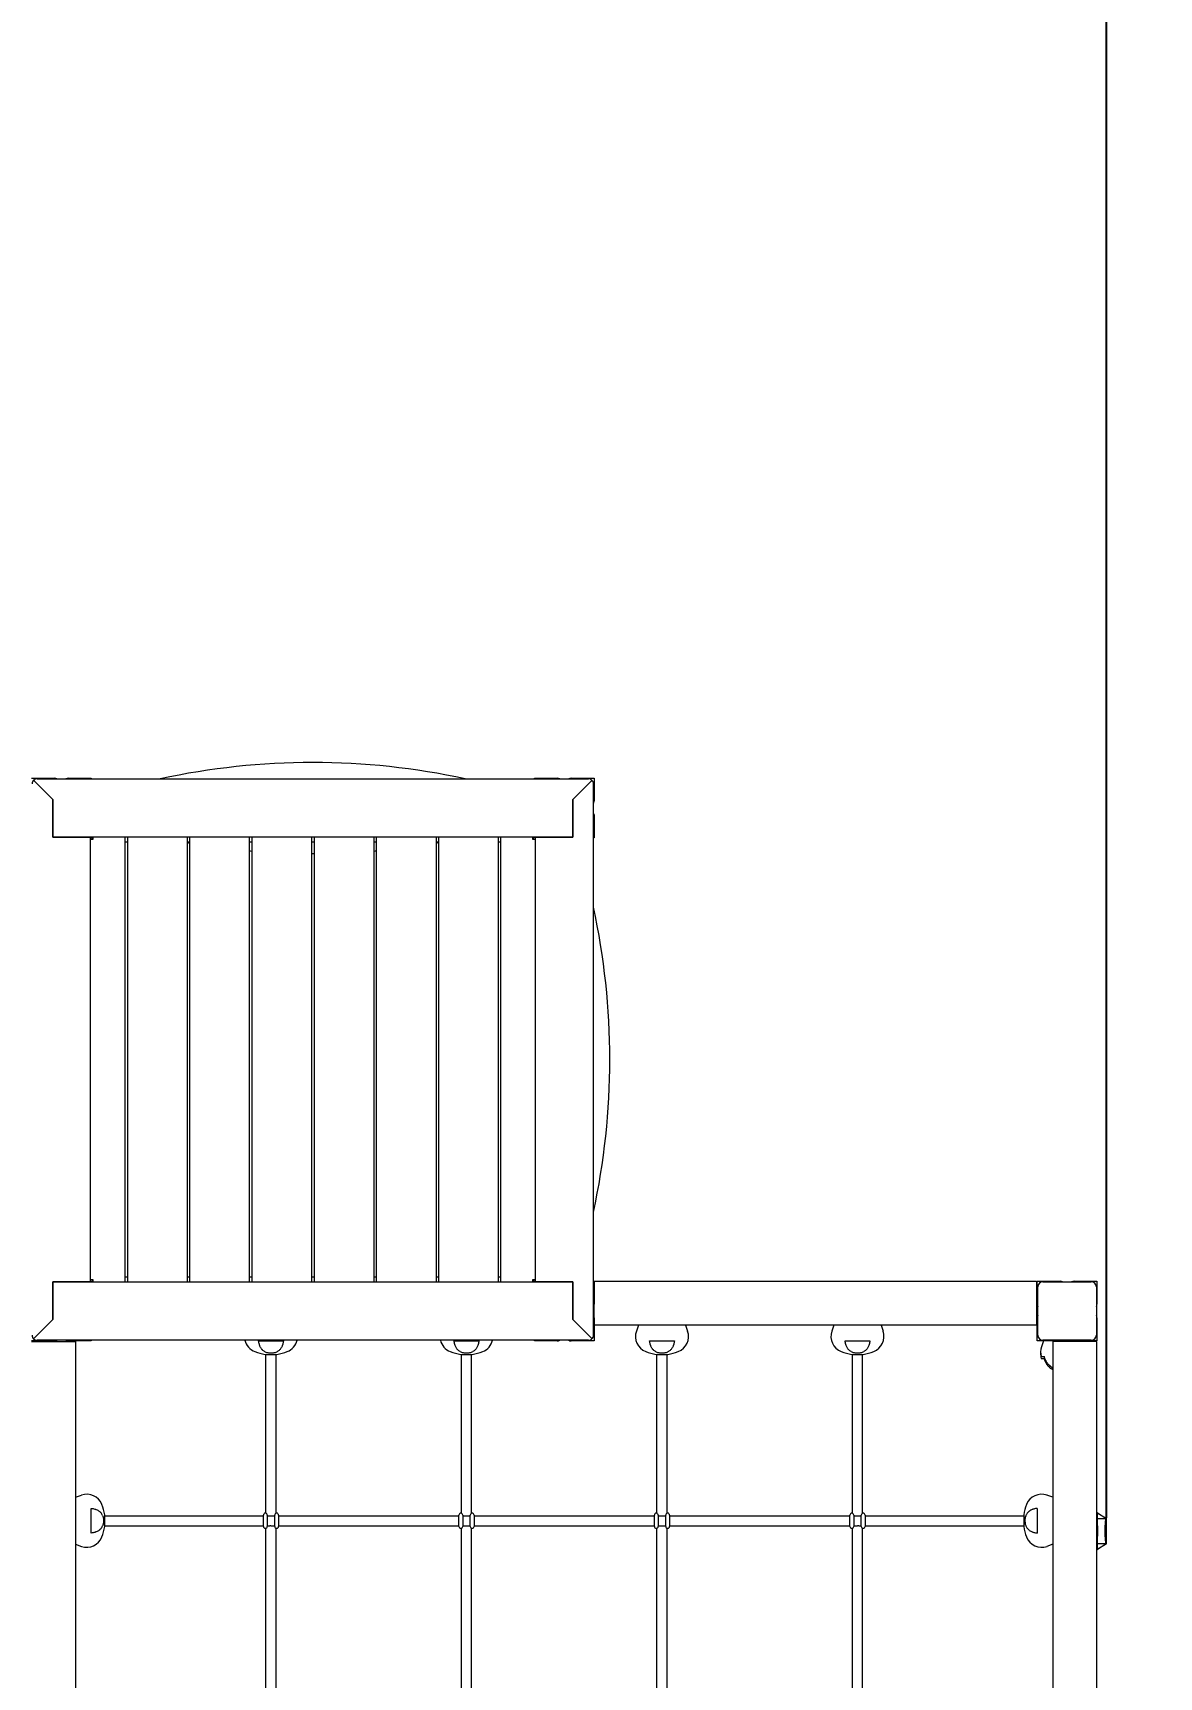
# Model space of a CAD drawing. Extents: x -5207 to 7460, y -6482 to 6318.
# Drawn here: x 1555 to 3346, y -582 to 2033 of the extents above; entities that cross this region are included whole.
import ezdxf

# ---------------------------------------------------------------- set-up
doc = ezdxf.new("R2010")
doc.units = 0
doc.header["$LTSCALE"] = 5
doc.header["$PDMODE"] = 33
doc.header["$PDSIZE"] = 20
doc.layers.get('Defpoints').update_dxf_attribs({"linetype": 'CONTINUOUS'})
for name, color, linetype in [('Lg_area', 4, 'CONTINUOUS'), ('Lg_dim', 7, 'CONTINUOUS'), ('Lg_prod', 40, 'CONTINUOUS')]:
    doc.layers.add(name, color=color, linetype=linetype)
doc.styles.add('LG1', font='arial.ttf', dxfattribs={"height": 185})
doc.dimstyles.new('LG_DIM', dxfattribs={"dimtxt": 185, "dimasz": 120, "dimexe": 50, "dimexo": 1, "dimgap": 50, "dimtad": 0, "dimtih": 1, "dimtoh": 1, "dimdec": 0, "dimrnd": 10, "dimdsep": 46, "dimtxsty": 'LG1', "dimcen": 2.5, "dimclrt": 4, "dimadec": 4, "dimazin": 0, "dimtfac": 1, "dimtdec": 0, "dimtmove": 0, "dimatfit": 3, "dimfxl": 1, "dimtolj": 1, "dimtzin": 0, "dimarcsym": 0})

# ---------------------------------------------------------------- blocks, each defined once
blk = doc.blocks.new('*D4')
at = {"layer": 'Defpoints', "color": 0, "transparency": 16777216}
for p in [(-2635.8, 778.5, 0.2), (5060.8, -1646.5), (5060.8, -6051.4)]:
    blk.add_point(p, dxfattribs=at)
at = {"layer": 'Lg_dim', "color": 0, "lineweight": -2, "transparency": 16777216}
for p, q in [((-2635.8, 777.5), (-2635.8, -6101.4)), ((5060.8, -1647.5), (5060.8, -6101.4)), ((-2515.8, -6051.4), (539, -6051.4)), ((4940.8, -6051.4), (1808.5, -6051.4))]:
    blk.add_line(p, q, dxfattribs=at)
at = {"layer": 'Lg_dim', "color": 0, "transparency": 16777216}
for points in [[(-2515.8, -6031.4), (-2515.8, -6071.4), (-2635.8, -6051.4)], [(4940.8, -6031.4), (4940.8, -6071.4), (5060.8, -6051.4)]]:
    blk.add_solid(points, dxfattribs=at)
at = {"layer": 'Lg_dim', "color": 4, "transparency": 16777216, "insert": (1173.7, -6051.4), "char_height": 185, "attachment_point": 5, "style": 'LG1'}
blk.add_mtext('\\A1;7700 mm\\P [(25\'-3{\\H1.000000x;\\S1/4;}")]', dxfattribs=at)
blk = doc.blocks.new('*D5')
at = {"layer": 'Defpoints', "color": 0, "transparency": 16777216}
for p in [(-283.4, 3694.5, 0.2), (-100, -4659.7), (6750.7, -4659.7)]:
    blk.add_point(p, dxfattribs=at)
at = {"layer": 'Lg_dim', "color": 0, "lineweight": -2, "transparency": 16777216}
for p, q in [((-282.4, 3694.5), (6800.7, 3694.5)), ((6750.7, 3574.5), (6750.7, -297.9)), ((6750.7, -4539.7), (6750.7, -1197.7)), ((-99, -4659.7), (6800.7, -4659.7))]:
    blk.add_line(p, q, dxfattribs=at)
at = {"layer": 'Lg_dim', "color": 0, "transparency": 16777216}
for points in [[(6730.7, 3574.5), (6770.7, 3574.5), (6750.7, 3694.5)], [(6730.7, -4539.7), (6770.7, -4539.7), (6750.7, -4659.7)]]:
    blk.add_solid(points, dxfattribs=at)
at = {"layer": 'Lg_dim', "color": 4, "transparency": 16777216, "insert": (6750.7, -747.8), "char_height": 185, "attachment_point": 5, "style": 'LG1'}
blk.add_mtext('\\A1;8350 mm\\P [(27\'-5{\\H1.000000x;\\S1/8;}")]', dxfattribs=at)
blk = doc.blocks.new('*D7')
at = {"layer": 'Defpoints', "color": 0, "transparency": 16777216}
for p in [(3262.5, 4611), (-872.5, 400), (3262.5, -330)]:
    blk.add_point(p, dxfattribs=at)
at = {"layer": 'Lg_dim', "color": 0, "lineweight": -2, "transparency": 16777216}
for p, q in [((-872.5, 401), (-872.5, 4661)), ((3262.5, -329), (3262.5, 4661)), ((-752.5, 4611), (636.7, 4611)), ((3142.5, 4611), (2027.2, 4611))]:
    blk.add_line(p, q, dxfattribs=at)
at = {"layer": 'Lg_dim', "color": 0, "transparency": 16777216}
for points in [[(-752.5, 4631), (-752.5, 4591), (-872.5, 4611)], [(3142.5, 4631), (3142.5, 4591), (3262.5, 4611)]]:
    blk.add_solid(points, dxfattribs=at)
at = {"layer": 'Lg_dim', "color": 4, "transparency": 16777216, "insert": (1332, 4611), "char_height": 185, "attachment_point": 5, "style": 'LG1'}
blk.add_mtext('\\A1;4140 mm\\P [(13\'-6{\\H1.000000x;\\S15/16;}")]', dxfattribs=at)

msp = doc.modelspace()

# ---------------------------------------------------------------- linework, layer by layer
at = {"layer": 'Lg_area', "linetype": 'Continuous', "lineweight": 0}
for radius, start in [(1814.3, 28.6138), (1814, 28.6103)]:
    msp.add_arc((2421.5, 821.5), radius, start, 90, dxfattribs=at)
at = {"layer": 'Lg_prod', "linetype": 'Continuous', "lineweight": 0}
for p, q in [((1552.5, 847.5), (1589, 847.5)), ((1586.5, 813.5), (1555.8, 844.2)), ((1586.5, 813.5), (1555.8, 844.2)), ((1561.5, 846.5), (2438.5, 846.5)), ((1611, 847.5), (1647.5, 847.5)), ((1647.5, 847.5), (1647.5, 846.5)), ((2352.5, 846.5), (2352.5, 847.5)), ((2352.5, 847.5), (2389, 847.5)), ((2411, 847.5), (2447.5, 847.5)), ((2444.2, 844.2), (2413.5, 813.5)), ((2444.2, 844.2), (2413.5, 813.5)), ((2446.5, -38.5), (2446.5, 838.5)), ((2447.5, 847.5), (2447.5, 811)), ((1586.5, 813.5), (1586.5, 753.5)), ((1586.5, 753.5), (1586.5, 813.5)), ((2413.5, 753.5), (2413.5, 813.5)), ((2413.5, 813.5), (2413.5, 753.5)), ((2447.5, 789), (2447.5, 752.5)), ((1586.5, 753.5), (1646.5, 753.5)), ((2413.5, 753.5), (1586.5, 753.5)), ((1646.5, 46.5), (1646.5, 753.5)), ((1647.5, 752.5), (1646.5, 752.5)), ((1650, 750), (1646.5, 750)), ((1647.5, 753.5), (1647.5, 752.5)), ((1649, 750), (1649, 753.5)), ((1650, 753.5), (1650, 750)), ((1701, 753.5), (1701, 46.5)), ((1705, 745.6), (1701, 745.6)), ((1705, 753.5), (1705, 46.5)), ((1800, 753.5), (1800, 46.5)), ((1804, 745.6), (1800, 745.6)), ((1804, 753.5), (1804, 46.5)), ((1899, 753.5), (1899, 46.5)), ((1903, 745.6), (1899, 745.6)), ((1903, 753.5), (1903, 46.5)), ((1998, 753.5), (1998, 46.5)), ((2002, 745.6), (1998, 745.6)), ((2002, 753.5), (2002, 46.5)), ((2097, 753.5), (2097, 46.5)), ((2101, 745.6), (2097, 745.6)), ((2101, 753.5), (2101, 46.5)), ((2196, 753.5), (2196, 46.5)), ((2200, 745.6), (2196, 745.6)), ((2200, 753.5), (2200, 46.5)), ((2295, 753.5), (2295, 46.5)), ((2299, 745.6), (2295, 745.6)), ((2299, 46.5), (2299, 753.5)), ((2350, 750), (2350, 753.5)), ((2353.5, 750), (2350, 750)), ((2351, 750), (2351, 753.5)), ((2352.5, 752.5), (2352.5, 753.5)), ((2353.5, 752.5), (2352.5, 752.5)), ((2353.5, 753.5), (2413.5, 753.5)), ((2353.5, 753.5), (2353.5, 46.5)), ((2447.5, 752.5), (2446.5, 752.5)), ((1701, 54.4), (1705, 54.4)), ((1800, 54.4), (1804, 54.4)), ((1899, 54.4), (1903, 54.4)), ((1998, 54.4), (2002, 54.4)), ((2097, 54.4), (2101, 54.4)), ((2196, 54.4), (2200, 54.4)), ((2295, 54.4), (2299, 54.4)), ((1586.5, -13.5), (1586.5, 46.5)), ((1586.5, 46.5), (2413.5, 46.5)), ((1646.5, 46.5), (1586.5, 46.5)), ((1586.5, 46.5), (1586.5, -13.5)), ((1646.5, 50), (1650, 50)), ((1646.5, 47.5), (1647.5, 47.5)), ((1647.5, 47.5), (1647.5, 46.5)), ((1649, 50), (1649, 46.5)), ((1650, 50), (1650, 46.5)), ((2350, 50), (2353.5, 50)), ((2350, 46.5), (2350, 50)), ((2351, 50), (2351, 46.5)), ((2352.5, 46.5), (2352.5, 47.5)), ((2352.5, 47.5), (2353.5, 47.5)), ((2413.5, 46.5), (2353.5, 46.5)), ((2413.5, 46.5), (2413.5, -13.5)), ((2413.5, -13.5), (2413.5, 46.5)), ((2446.5, 47.5), (2447.5, 47.5)), ((2447.5, 47.5), (2447.5, 11)), ((2447.5, 47.5), (3151.5, 47.5)), ((3151.5, 47.5), (3151.5, -22.5)), ((3152.5, 11), (3152.5, 47.5)), ((3152.5, 47.5), (3189, 47.5)), ((3153.5, -38.5), (3153.5, 38.5)), ((3161.5, 46.5), (3238.5, 46.5)), ((3211, 47.5), (3247.5, 47.5)), ((3246.5, 38.5), (3246.5, -38.5)), ((3247.5, 47.5), (3247.5, 11)), ((2447.5, -11), (2447.5, 11)), ((1555.8, -44.2), (1586.5, -13.5)), ((1555.8, -44.2), (1586.5, -13.5)), ((2413.5, -13.5), (2444.2, -44.2)), ((2413.5, -13.5), (2444.2, -44.2)), ((2447.5, -11), (2447.5, -47.5)), ((3151.5, -22.5), (2447.5, -22.5)), ((2518, -22.5), (2514.7, -32)), ((2593, -22.5), (2596.3, -32)), ((2829, -22.5), (2825.7, -32)), ((2904, -22.5), (2907.3, -32)), ((3152.5, -47.5), (3152.5, -11)), ((3247.5, -11), (3247.5, -47.5)), ((1589, -47.5), (1552.5, -47.5)), ((1552.5, -48.5), (1622.5, -48.5)), ((2438.5, -46.5), (1561.5, -46.5)), ((1647.5, -47.5), (1611, -47.5)), ((1622.5, -48.5), (1622.5, -1552.5)), ((1647.5, -46.5), (1647.5, -47.5)), ((1913.8, -47.5), (1933.5, -47.5)), ((1933.5, -47.5), (1953.2, -47.5)), ((2224.8, -47.5), (2244.5, -47.5)), ((2244.5, -47.5), (2264.2, -47.5)), ((2352.5, -47.5), (2352.5, -46.5)), ((2389, -47.5), (2352.5, -47.5)), ((2447.5, -47.5), (2411, -47.5)), ((2535.8, -47.5), (2555.5, -47.5)), ((2555.5, -47.5), (2575.2, -47.5)), ((2846.8, -47.5), (2866.5, -47.5)), ((2866.5, -47.5), (2886.2, -47.5)), ((3189, -47.5), (3152.5, -47.5)), ((3162.5, -47.5), (3159.2, -57)), ((3238.5, -46.5), (3161.5, -46.5)), ((3247.5, -48.5), (3177.5, -48.5)), ((3177.5, -48.5), (3177.5, -1552.5)), ((3189, -47.5), (3211, -47.5)), ((3247.5, -47.5), (3211, -47.5)), ((3237.5, -47.5), (3237.8, -48.5)), ((3247.5, -1552.5), (3247.5, -48.5)), ((1924.3, -68.9), (1933.5, -68.9)), ((1925.5, -321.7), (1925.5, -68.9)), ((1933.5, -68.9), (1942.7, -68.9)), ((1941.5, -65.7), (1941.5, -65.7)), ((1941.5, -321.7), (1941.5, -68.9)), ((2235.3, -68.9), (2244.5, -68.9)), ((2236.5, -321.7), (2236.5, -68.9)), ((2244.5, -68.9), (2253.7, -68.9)), ((2252.5, -65.7), (2252.5, -65.7)), ((2252.5, -321.7), (2252.5, -68.9)), ((2546.3, -68.9), (2555.5, -68.9)), ((2547.5, -321.7), (2547.5, -68.9)), ((2555.5, -68.9), (2564.7, -68.9)), ((2563.5, -65.7), (2563.5, -65.7)), ((2563.5, -321.7), (2563.5, -68.9)), ((2857.3, -68.9), (2866.5, -68.9)), ((2858.5, -321.7), (2858.5, -68.9)), ((2866.5, -68.9), (2875.7, -68.9)), ((2874.5, -65.7), (2874.5, -65.7)), ((2874.5, -321.7), (2874.5, -68.9)), ((3158.8, -72.5), (3163.8, -72.5)), ((3158.8, -75.5), (3163.8, -75.5)), ((1622.5, -296), (1632, -292.7)), ((3177.5, -296), (3168, -292.7)), ((1647.5, -333.5), (1647.5, -313.8)), ((1647.5, -353.2), (1647.5, -333.5)), ((1665.7, -325.5), (1665.7, -325.5)), ((1668.9, -333.5), (1668.9, -324.3)), ((1668.9, -325.5), (1921.5, -325.5)), ((1668.9, -342.7), (1668.9, -333.5)), ((1921.5, -342.5), (1921.5, -324.5)), ((1925.5, -321.5), (1924.5, -321.5)), ((1927.5, -324.5), (1927.5, -342.5)), ((1927.5, -325.5), (1931.6, -325.5)), ((1931.6, -325.5), (1933.4, -325.5)), ((1933.4, -325.5), (1939.5, -325.5)), ((1939.5, -342.5), (1939.5, -324.5)), ((1942.5, -321.5), (1941.5, -321.5)), ((1945.5, -324.5), (1945.5, -342.5)), ((1945.5, -325.5), (2232.5, -325.5)), ((2232.5, -342.5), (2232.5, -324.5)), ((2236.5, -321.5), (2235.5, -321.5)), ((2238.5, -324.5), (2238.5, -342.5)), ((2238.5, -325.5), (2250.5, -325.5)), ((2250.5, -342.5), (2250.5, -324.5)), ((2253.5, -321.5), (2252.5, -321.5)), ((2256.5, -324.5), (2256.5, -342.5)), ((2256.5, -325.5), (2543.5, -325.5)), ((2543.5, -342.5), (2543.5, -324.5)), ((2547.5, -321.5), (2546.5, -321.5)), ((2549.5, -324.5), (2549.5, -342.5)), ((2549.5, -325.5), (2561.5, -325.5)), ((2561.5, -342.5), (2561.5, -324.5)), ((2564.5, -321.5), (2563.5, -321.5)), ((2567.5, -324.5), (2567.5, -342.5)), ((2567.5, -325.5), (2854.5, -325.5)), ((2854.5, -342.5), (2854.5, -324.5)), ((2858.5, -321.5), (2857.5, -321.5)), ((2860.5, -324.5), (2860.5, -342.5)), ((2860.5, -325.5), (2866.6, -325.5)), ((2866.6, -325.5), (2868.4, -325.5)), ((2868.4, -325.5), (2872.5, -325.5)), ((2872.5, -342.5), (2872.5, -324.5)), ((2875.5, -321.5), (2874.5, -321.5)), ((2878.5, -324.5), (2878.5, -342.5)), ((2878.5, -325.5), (3131.1, -325.5)), ((3131.1, -324.3), (3131.1, -333.5)), ((3131.1, -333.5), (3131.1, -342.7)), ((3134.3, -325.5), (3134.3, -325.5)), ((3152.5, -313.8), (3152.5, -333.5)), ((3152.5, -333.5), (3152.5, -353.2)), ((3247.5, -320.2), (3262.5, -330)), ((3247.5, -320.2), (3247.6, -320.3)), ((3247.6, -320.3), (3262, -330)), ((3247.6, -320.3), (3247.8, -330)), ((3247.8, -330), (3262, -330)), ((3247.8, -330), (3247.9, -330.4)), ((3261.6, -330.4), (3262, -330)), ((3262, -330), (3262, -330)), ((3262, -330), (3262.5, -330)), ((3262.5, -370), (3262.5, -330)), ((1668.9, -341.5), (1921.5, -341.5)), ((1924.5, -345.5), (1925.5, -345.5)), ((1925.5, -632.7), (1925.5, -345.3)), ((1927.5, -341.5), (1931.6, -341.5)), ((1933.4, -341.5), (1931.6, -341.5)), ((1933.4, -341.5), (1939.5, -341.5)), ((1941.5, -632.7), (1941.5, -345.3)), ((1941.5, -345.5), (1942.5, -345.5)), ((1945.5, -341.5), (2232.5, -341.5)), ((2235.5, -345.5), (2236.5, -345.5)), ((2236.5, -632.7), (2236.5, -345.3)), ((2238.5, -341.5), (2250.5, -341.5)), ((2252.5, -632.7), (2252.5, -345.3)), ((2252.5, -345.5), (2253.5, -345.5)), ((2256.5, -341.5), (2543.5, -341.5)), ((2546.5, -345.5), (2547.5, -345.5)), ((2547.5, -632.7), (2547.5, -345.3)), ((2549.5, -341.5), (2561.5, -341.5)), ((2563.5, -632.7), (2563.5, -345.3)), ((2563.5, -345.5), (2564.5, -345.5)), ((2567.5, -341.5), (2854.5, -341.5)), ((2857.5, -345.5), (2858.5, -345.5)), ((2858.5, -632.7), (2858.5, -345.3)), ((2860.5, -341.5), (2866.6, -341.5)), ((2868.4, -341.5), (2866.6, -341.5)), ((2868.4, -341.5), (2872.5, -341.5)), ((2874.5, -632.7), (2874.5, -345.3)), ((2874.5, -345.5), (2875.5, -345.5)), ((2878.5, -341.5), (3131.1, -341.5)), ((1622.5, -371), (1632, -374.3)), ((3177.5, -371), (3168, -374.3)), ((3262.5, -370), (3247.5, -379.8)), ((3247.6, -379.7), (3247.5, -379.8)), ((3262, -370), (3247.6, -379.7)), ((3247.8, -370), (3247.6, -379.7)), ((3247.9, -369.6), (3247.8, -370)), ((3262, -370), (3247.8, -370)), ((3261.6, -369.6), (3262, -370)), ((3262.5, -370), (3262, -370)), ((3262, -370), (3262, -370))]:
    msp.add_line(p, q, dxfattribs=at)
for centre, radius, start, end in [((2000, -272.5), 1145, 77.7666, 102.2334), ((1561.5, 838.5), 8, 135, 180), ((1561.5, 838.5), 8, 90, 135), ((1589, 839.5), 8, 61.045, 90), ((1611, 839.5), 8, 90, 118.955), ((2389, 839.5), 8, 61.045, 90), ((2411, 839.5), 8, 90, 118.955), ((2438.5, 838.5), 8, 45, 90), ((2438.5, 838.5), 8, 0, 45), ((2439.5, 811), 8, 331.045, 0), ((2439.5, 789), 8, 0, 28.955), ((2000, 1872.5), 1145, 259.9404, 260.1436), ((2000, 1872.5), 1145, 279.8564, 280.0596), ((2000, 1872.5), 1145, 264.9394, 265.1403), ((2000, 1872.5), 1145, 269.8999, 270.1001), ((2000, 1872.5), 1145, 274.8597, 275.0606), ((1327.5, 400), 1145, 347.7666, 12.2334), ((3161.5, 38.5), 8, 90, 180), ((3189, 39.5), 8, 61.045, 90), ((3211, 39.5), 8, 90, 118.955), ((3238.5, 38.5), 8, 360, 90), ((2439.5, 11), 8, 331.045, 0), ((3160.5, 11), 8, 180, 208.955), ((3239.5, 11), 8, 331.045, 0), ((2439.5, -11), 8, 0, 28.955), ((3160.5, -11), 8, 151.045, 180), ((3239.5, -11), 8, 0, 28.955), ((1561.5, -38.5), 8, 180, 225), ((1561.5, -38.5), 8, 225, 270), ((1589, -39.5), 8, 270, 298.955), ((1611, -39.5), 8, 241.045, 270), ((1917.3, -40.4), 26, 193.4943, 248.3892), ((1949.7, -40.4), 26, 291.6108, 346.5057), ((2228.3, -40.4), 26, 193.4943, 248.3892), ((2260.7, -40.4), 26, 291.6108, 346.5057), ((2389, -39.5), 8, 270, 298.955), ((2411, -39.5), 8, 241.045, 270), ((2438.5, -38.5), 8, 270, 315), ((2438.5, -38.5), 8, 315, 0), ((2539.3, -40.4), 26, 161, 248.3892), ((2571.7, -40.4), 26, 291.6108, 19), ((2850.3, -40.4), 26, 161, 248.3892), ((2882.7, -40.4), 26, 291.6108, 19), ((3161.5, -38.5), 8, 180, 270), ((3189, -39.5), 8, 270, 298.955), ((3211, -39.5), 8, 241.045, 270), ((3238.5, -38.5), 8, 270, 0), ((1933.5, 0.5), 70, 248.3892, 262.425), ((1933.5, 0.5), 70, 277.575, 291.6108), ((2244.5, 0.5), 70, 248.3892, 262.425), ((2244.5, 0.5), 70, 277.575, 291.6108), ((2555.5, 0.5), 70, 248.3892, 262.425), ((2555.5, 0.5), 70, 277.575, 291.6108), ((2866.5, 0.5), 70, 248.3892, 262.425), ((2866.5, 0.5), 70, 277.575, 291.6108), ((3183.8, -65.4), 26, 161, 195.7753), ((3183.8, -68.4), 26, 176.6879, 195.7753), ((1640.4, -317.3), 26, 21.6108, 109), ((1599.5, -333.5), 70, 7.575, 21.6108), ((3200.5, -333.5), 70, 158.3892, 172.425), ((3159.6, -317.3), 26, 71, 158.3892), ((1924.5, -324.5), 3, 90, 180), ((1924.5, -324.5), 3, 0, 90), ((1942.5, -324.5), 3, 90, 180), ((1942.5, -324.5), 3, 0, 90), ((2235.5, -324.5), 3, 90, 180), ((2235.5, -324.5), 3, 0, 90), ((2253.5, -324.5), 3, 90, 180), ((2253.5, -324.5), 3, 0, 90), ((2546.5, -324.5), 3, 90, 180), ((2546.5, -324.5), 3, 0, 90), ((2564.5, -324.5), 3, 90, 180), ((2564.5, -324.5), 3, 0, 90), ((2857.5, -324.5), 3, 90, 180), ((2857.5, -324.5), 3, 0, 90), ((2875.5, -324.5), 3, 90, 180), ((2875.5, -324.5), 3, 0, 90), ((1640.4, -349.7), 26, 251, 338.3892), ((1599.5, -333.5), 70, 338.3892, 352.425), ((1924.5, -342.5), 3, 180, 270), ((1924.5, -342.5), 3, 270, 0), ((1942.5, -342.5), 3, 180, 270), ((1942.5, -342.5), 3, 270, 0), ((2235.5, -342.5), 3, 180, 270), ((2235.5, -342.5), 3, 270, 0), ((2253.5, -342.5), 3, 180, 270), ((2253.5, -342.5), 3, 270, 0), ((2546.5, -342.5), 3, 180, 270), ((2546.5, -342.5), 3, 270, 0), ((2564.5, -342.5), 3, 180, 270), ((2564.5, -342.5), 3, 270, 0), ((2857.5, -342.5), 3, 180, 270), ((2857.5, -342.5), 3, 270, 0), ((2875.5, -342.5), 3, 180, 270), ((2875.5, -342.5), 3, 270, 0), ((3200.5, -333.5), 70, 187.575, 201.6108), ((3159.6, -349.7), 26, 201.6108, 289)]:
    msp.add_arc(centre, radius, start, end, dxfattribs=at)
for centre, major_axis, start_param, end_param in [((1945.8, -1.6), (-11.6, -66.8), 6.043792, 6.086154), ((1921.2, -1.6), (11.6, -66.8), 0.197032, 0.239393), ((2256.8, -1.6), (-11.6, -66.8), 6.043792, 6.086154), ((2232.2, -1.6), (11.6, -66.8), 0.197032, 0.239393), ((2567.8, -1.6), (-11.6, -66.8), 6.043792, 6.086154), ((2543.2, -1.6), (11.6, -66.8), 0.197032, 0.239393), ((2878.8, -1.6), (-11.6, -66.8), 6.043792, 6.086154), ((2854.2, -1.6), (11.6, -66.8), 0.197032, 0.239393), ((3187.7, -26.6), (-11.6, 66.8), 2.659657, 2.685459), ((3187.7, -29.6), (11.6, -66.8), 5.80125, 5.827051), ((1601.6, -345.8), (66.8, 11.6), 0.197032, 0.239393), ((3198.4, -345.8), (66.8, -11.6), 2.9022, 2.944561), ((1601.6, -321.2), (66.8, -11.6), 6.043792, 6.086154), ((3198.4, -321.2), (66.8, 11.6), 3.338624, 3.380986)]:
    msp.add_ellipse(centre, major_axis=major_axis, ratio=0.701836, start_param=start_param, end_param=end_param, dxfattribs=at)
for points, knots in [([(1923.4, -64.6), (1922.1, -63.9), (1920.9, -63), (1919.6, -61.6), (1919.3, -61.3), (1918.8, -60.7), (1918.5, -60.4), (1917.8, -59.4), (1917.4, -58.7), (1916.5, -57.2), (1916.2, -56.4), (1915.7, -55.2), (1915.5, -54.8), (1915.2, -54), (1915.1, -53.5), (1914.4, -51.3), (1914, -49.5), (1913.8, -47.5)], [0.00000056, 0.00000056, 0.00000056, 0.00000056, 0.00599976, 0.00599976, 0.00749957, 0.00749957, 0.00899937, 0.00899937, 0.01199897, 0.01199897, 0.01499857, 0.01499857, 0.01649837, 0.01649837, 0.01799817, 0.01799817, 0.02399737, 0.02399737, 0.02399737, 0.02399737]), ([(1953.2, -47.5), (1953, -49.5), (1952.6, -51.3), (1952, -53.5), (1951.8, -53.9), (1951.5, -54.8), (1951.4, -55.2), (1950.8, -56.4), (1950.5, -57.2), (1949.6, -58.7), (1949.2, -59.4), (1948.2, -60.7), (1947.7, -61.3), (1946.1, -63), (1944.9, -63.9), (1943.6, -64.6)], [0.00000021, 0.00000021, 0.00000021, 0.00000021, 0.00600133, 0.00600133, 0.00750161, 0.00750161, 0.00900189, 0.00900189, 0.01200245, 0.01200245, 0.01500301, 0.01500301, 0.01800357, 0.01800357, 0.0240047, 0.0240047, 0.0240047, 0.0240047]), ([(2234.4, -64.6), (2233.1, -63.9), (2231.9, -63), (2230.6, -61.6), (2230.3, -61.3), (2229.8, -60.7), (2229.5, -60.4), (2228.8, -59.4), (2228.4, -58.7), (2227.5, -57.2), (2227.2, -56.4), (2226.7, -55.2), (2226.5, -54.8), (2226.2, -54), (2226.1, -53.5), (2225.4, -51.3), (2225, -49.5), (2224.8, -47.5)], [0.00000056, 0.00000056, 0.00000056, 0.00000056, 0.00599976, 0.00599976, 0.00749957, 0.00749957, 0.00899937, 0.00899937, 0.01199897, 0.01199897, 0.01499857, 0.01499857, 0.01649837, 0.01649837, 0.01799817, 0.01799817, 0.02399737, 0.02399737, 0.02399737, 0.02399737]), ([(2264.2, -47.5), (2264, -49.5), (2263.6, -51.3), (2263, -53.5), (2262.8, -53.9), (2262.5, -54.8), (2262.4, -55.2), (2261.8, -56.4), (2261.5, -57.2), (2260.6, -58.7), (2260.2, -59.4), (2259.2, -60.7), (2258.7, -61.3), (2257.1, -63), (2255.9, -63.9), (2254.6, -64.6)], [0.00000021, 0.00000021, 0.00000021, 0.00000021, 0.00600133, 0.00600133, 0.00750161, 0.00750161, 0.00900189, 0.00900189, 0.01200245, 0.01200245, 0.01500301, 0.01500301, 0.01800357, 0.01800357, 0.0240047, 0.0240047, 0.0240047, 0.0240047]), ([(2545.4, -64.6), (2544.1, -63.9), (2542.9, -63), (2541.6, -61.6), (2541.3, -61.3), (2540.8, -60.7), (2540.5, -60.4), (2539.8, -59.4), (2539.4, -58.7), (2538.5, -57.2), (2538.2, -56.4), (2537.7, -55.2), (2537.5, -54.8), (2537.2, -54), (2537.1, -53.5), (2536.4, -51.3), (2536, -49.5), (2535.8, -47.5)], [0.00000056, 0.00000056, 0.00000056, 0.00000056, 0.00599976, 0.00599976, 0.00749957, 0.00749957, 0.00899937, 0.00899937, 0.01199897, 0.01199897, 0.01499857, 0.01499857, 0.01649837, 0.01649837, 0.01799817, 0.01799817, 0.02399737, 0.02399737, 0.02399737, 0.02399737]), ([(2575.2, -47.5), (2575, -49.5), (2574.6, -51.3), (2574, -53.5), (2573.8, -53.9), (2573.5, -54.8), (2573.4, -55.2), (2572.8, -56.4), (2572.5, -57.2), (2571.6, -58.7), (2571.2, -59.4), (2570.2, -60.7), (2569.7, -61.3), (2568.1, -63), (2566.9, -63.9), (2565.6, -64.6)], [0.00000021, 0.00000021, 0.00000021, 0.00000021, 0.00600133, 0.00600133, 0.00750161, 0.00750161, 0.00900189, 0.00900189, 0.01200245, 0.01200245, 0.01500301, 0.01500301, 0.01800357, 0.01800357, 0.0240047, 0.0240047, 0.0240047, 0.0240047]), ([(2856.4, -64.6), (2855.1, -63.9), (2853.9, -63), (2852.6, -61.6), (2852.3, -61.3), (2851.8, -60.7), (2851.5, -60.4), (2850.8, -59.4), (2850.4, -58.7), (2849.5, -57.2), (2849.2, -56.4), (2848.7, -55.2), (2848.5, -54.8), (2848.2, -54), (2848.1, -53.5), (2847.4, -51.3), (2847, -49.5), (2846.8, -47.5)], [0.00000056, 0.00000056, 0.00000056, 0.00000056, 0.00599976, 0.00599976, 0.00749957, 0.00749957, 0.00899937, 0.00899937, 0.01199897, 0.01199897, 0.01499857, 0.01499857, 0.01649837, 0.01649837, 0.01799817, 0.01799817, 0.02399737, 0.02399737, 0.02399737, 0.02399737]), ([(2886.2, -47.5), (2886, -49.5), (2885.6, -51.3), (2885, -53.5), (2884.8, -53.9), (2884.5, -54.8), (2884.4, -55.2), (2883.8, -56.4), (2883.5, -57.2), (2882.6, -58.7), (2882.2, -59.4), (2881.2, -60.7), (2880.7, -61.3), (2879.1, -63), (2877.9, -63.9), (2876.6, -64.6)], [0.00000021, 0.00000021, 0.00000021, 0.00000021, 0.00600133, 0.00600133, 0.00750161, 0.00750161, 0.00900189, 0.00900189, 0.01200245, 0.01200245, 0.01500301, 0.01500301, 0.01800357, 0.01800357, 0.0240047, 0.0240047, 0.0240047, 0.0240047]), ([(1933.5, -67.1), (1933.1, -67.1), (1932.7, -67.1), (1931.9, -67.1), (1931.5, -67.1), (1930.4, -66.9), (1929.6, -66.8), (1928.6, -66.6), (1928.2, -66.6), (1927.6, -66.4), (1927.2, -66.3), (1926.3, -66), (1925.7, -65.8), (1925.2, -65.5)], [0.009903066, 0.009903066, 0.009903066, 0.009903066, 0.011080336, 0.011080336, 0.012257606, 0.012257606, 0.014612146, 0.014612146, 0.015789416, 0.015789416, 0.016966686, 0.016966686, 0.019321226, 0.019321226, 0.019321226, 0.019321226]), ([(1941.8, -65.5), (1941.3, -65.8), (1940.7, -66), (1939.8, -66.3), (1939.5, -66.4), (1938.8, -66.6), (1938.4, -66.6), (1937.4, -66.8), (1936.6, -66.9), (1935.5, -67.1), (1935.1, -67.1), (1934.3, -67.1), (1933.9, -67.1), (1933.5, -67.1)], [0.000458869, 0.000458869, 0.000458869, 0.000458869, 0.002819918, 0.002819918, 0.004000443, 0.004000443, 0.005180967, 0.005180967, 0.007542017, 0.007542017, 0.008722541, 0.008722541, 0.009903066, 0.009903066, 0.009903066, 0.009903066]), ([(2244.5, -67.1), (2244.1, -67.1), (2243.7, -67.1), (2242.9, -67.1), (2242.5, -67.1), (2241.4, -66.9), (2240.6, -66.8), (2239.6, -66.6), (2239.2, -66.6), (2238.6, -66.4), (2238.2, -66.3), (2237.3, -66), (2236.7, -65.8), (2236.2, -65.5)], [0.009903066, 0.009903066, 0.009903066, 0.009903066, 0.011080336, 0.011080336, 0.012257606, 0.012257606, 0.014612146, 0.014612146, 0.015789416, 0.015789416, 0.016966686, 0.016966686, 0.019321226, 0.019321226, 0.019321226, 0.019321226]), ([(2252.8, -65.5), (2252.3, -65.8), (2251.7, -66), (2250.8, -66.3), (2250.5, -66.4), (2249.8, -66.6), (2249.4, -66.6), (2248.4, -66.8), (2247.6, -66.9), (2246.5, -67.1), (2246.1, -67.1), (2245.3, -67.1), (2244.9, -67.1), (2244.5, -67.1)], [0.000458869, 0.000458869, 0.000458869, 0.000458869, 0.002819918, 0.002819918, 0.004000443, 0.004000443, 0.005180967, 0.005180967, 0.007542017, 0.007542017, 0.008722541, 0.008722541, 0.009903066, 0.009903066, 0.009903066, 0.009903066]), ([(2555.5, -67.1), (2555.1, -67.1), (2554.7, -67.1), (2553.9, -67.1), (2553.5, -67.1), (2552.4, -66.9), (2551.6, -66.8), (2550.6, -66.6), (2550.2, -66.6), (2549.6, -66.4), (2549.2, -66.3), (2548.3, -66), (2547.7, -65.8), (2547.2, -65.5)], [0.009903066, 0.009903066, 0.009903066, 0.009903066, 0.011080336, 0.011080336, 0.012257606, 0.012257606, 0.014612146, 0.014612146, 0.015789416, 0.015789416, 0.016966686, 0.016966686, 0.019321226, 0.019321226, 0.019321226, 0.019321226]), ([(2563.8, -65.5), (2563.3, -65.8), (2562.7, -66), (2561.8, -66.3), (2561.5, -66.4), (2560.8, -66.6), (2560.4, -66.6), (2559.4, -66.8), (2558.6, -66.9), (2557.5, -67.1), (2557.1, -67.1), (2556.3, -67.1), (2555.9, -67.1), (2555.5, -67.1)], [0.000458869, 0.000458869, 0.000458869, 0.000458869, 0.002819918, 0.002819918, 0.004000443, 0.004000443, 0.005180967, 0.005180967, 0.007542017, 0.007542017, 0.008722541, 0.008722541, 0.009903066, 0.009903066, 0.009903066, 0.009903066]), ([(2866.5, -67.1), (2866.1, -67.1), (2865.7, -67.1), (2864.9, -67.1), (2864.5, -67.1), (2863.4, -66.9), (2862.6, -66.8), (2861.6, -66.6), (2861.2, -66.6), (2860.6, -66.4), (2860.2, -66.3), (2859.3, -66), (2858.7, -65.8), (2858.2, -65.5)], [0.009903066, 0.009903066, 0.009903066, 0.009903066, 0.011080336, 0.011080336, 0.012257606, 0.012257606, 0.014612146, 0.014612146, 0.015789416, 0.015789416, 0.016966686, 0.016966686, 0.019321226, 0.019321226, 0.019321226, 0.019321226]), ([(2874.8, -65.5), (2874.3, -65.8), (2873.7, -66), (2872.8, -66.3), (2872.5, -66.4), (2871.8, -66.6), (2871.4, -66.6), (2870.4, -66.8), (2869.6, -66.9), (2868.5, -67.1), (2868.1, -67.1), (2867.3, -67.1), (2866.9, -67.1), (2866.5, -67.1)], [0.000458869, 0.000458869, 0.000458869, 0.000458869, 0.002819918, 0.002819918, 0.004000443, 0.004000443, 0.005180967, 0.005180967, 0.007542017, 0.007542017, 0.008722541, 0.008722541, 0.009903066, 0.009903066, 0.009903066, 0.009903066]), ([(3176.3, -89.6), (3174.9, -88.9), (3173.5, -88), (3172, -86.6), (3171.6, -86.3), (3171, -85.7), (3170.7, -85.4), (3169.8, -84.4), (3169.2, -83.7), (3168.2, -82.2), (3167.7, -81.4), (3166.9, -80.2), (3166.7, -79.8), (3166.3, -79), (3166, -78.5), (3165, -76.3), (3164.3, -74.5), (3163.8, -72.5)], [0.00000056, 0.00000056, 0.00000056, 0.00000056, 0.00599976, 0.00599976, 0.00749957, 0.00749957, 0.00899937, 0.00899937, 0.01199897, 0.01199897, 0.01499857, 0.01499857, 0.01649837, 0.01649837, 0.01799817, 0.01799817, 0.02399737, 0.02399737, 0.02399737, 0.02399737]), ([(3163.8, -75.5), (3164.3, -77.5), (3165, -79.3), (3166, -81.5), (3166.2, -81.9), (3166.7, -82.8), (3166.9, -83.2), (3167.6, -84.4), (3168.2, -85.2), (3169.2, -86.7), (3169.8, -87.4), (3171, -88.7), (3171.6, -89.3), (3173.5, -91), (3174.9, -91.9), (3176.3, -92.6)], [0.00000021, 0.00000021, 0.00000021, 0.00000021, 0.00600133, 0.00600133, 0.00750161, 0.00750161, 0.00900189, 0.00900189, 0.01200245, 0.01200245, 0.01500301, 0.01500301, 0.01800357, 0.01800357, 0.0240047, 0.0240047, 0.0240047, 0.0240047]), ([(3170.3, -88), (3169.8, -87.3), (3169.2, -86.6), (3168.2, -85.2), (3167.7, -84.5), (3167.3, -83.8)], [0.009119637, 0.009119637, 0.009119637, 0.009119637, 0.011998966, 0.011998966, 0.014842723, 0.014842723, 0.014842723, 0.014842723]), ([(3172.9, -87.4), (3172.7, -87.2), (3172.5, -87), (3172, -86.6), (3171.6, -86.3), (3171, -85.7), (3170.7, -85.4), (3170.3, -84.9), (3170.1, -84.7), (3170, -84.5)], [0.00495113, 0.00495113, 0.00495113, 0.00495113, 0.005999765, 0.005999765, 0.007499565, 0.007499565, 0.008999366, 0.008999366, 0.009725422, 0.009725422, 0.009725422, 0.009725422]), ([(3172.9, -87.4), (3172.7, -87.2), (3172.5, -87), (3172, -86.6), (3171.6, -86.3), (3171, -85.7), (3170.7, -85.4), (3170.3, -84.9), (3170.1, -84.7), (3170, -84.5)], [0.00495113, 0.00495113, 0.00495113, 0.00495113, 0.005999765, 0.005999765, 0.007499565, 0.007499565, 0.008999366, 0.008999366, 0.009725422, 0.009725422, 0.009725422, 0.009725422]), ([(3172.9, -87.4), (3172.7, -87.2), (3172.5, -87), (3172, -86.6), (3171.6, -86.3), (3171, -85.7), (3170.7, -85.4), (3170.3, -84.9), (3170.1, -84.7), (3170, -84.5)], [0.00495113, 0.00495113, 0.00495113, 0.00495113, 0.005999765, 0.005999765, 0.007499565, 0.007499565, 0.008999366, 0.008999366, 0.009725422, 0.009725422, 0.009725422, 0.009725422]), ([(3172.1, -86.7), (3172.1, -86.7), (3172.2, -86.8), (3173.5, -88), (3174.9, -88.9), (3176.3, -89.6)], [0.017683201, 0.017683201, 0.017683201, 0.017683201, 0.018003575, 0.018003575, 0.024004698, 0.024004698, 0.024004698, 0.024004698]), ([(1647.5, -313.8), (1649.5, -314), (1651.3, -314.4), (1653.5, -315), (1653.9, -315.2), (1654.8, -315.5), (1655.2, -315.6), (1656.4, -316.2), (1657.2, -316.5), (1658.7, -317.4), (1659.4, -317.8), (1660.7, -318.8), (1661.3, -319.3), (1663, -320.9), (1663.9, -322.1), (1664.6, -323.4)], [0.00000021, 0.00000021, 0.00000021, 0.00000021, 0.00600133, 0.00600133, 0.00750161, 0.00750161, 0.00900189, 0.00900189, 0.01200245, 0.01200245, 0.01500301, 0.01500301, 0.01800357, 0.01800357, 0.0240047, 0.0240047, 0.0240047, 0.0240047]), ([(1665.5, -325.2), (1665.8, -325.7), (1666, -326.3), (1666.3, -327.2), (1666.4, -327.6), (1666.6, -328.2), (1666.6, -328.6), (1666.8, -329.6), (1666.9, -330.4), (1667, -331.5), (1667.1, -331.9), (1667.1, -332.7), (1667.1, -333.1), (1667.1, -333.5)], [0.000458869, 0.000458869, 0.000458869, 0.000458869, 0.002819918, 0.002819918, 0.004000443, 0.004000443, 0.005180967, 0.005180967, 0.007542017, 0.007542017, 0.008722541, 0.008722541, 0.009903066, 0.009903066, 0.009903066, 0.009903066]), ([(1667.1, -333.5), (1667.1, -333.9), (1667.1, -334.3), (1667.1, -335.1), (1667, -335.5), (1666.9, -336.6), (1666.8, -337.4), (1666.6, -338.4), (1666.6, -338.8), (1666.4, -339.4), (1666.3, -339.8), (1666, -340.7), (1665.8, -341.3), (1665.5, -341.8)], [0.009903066, 0.009903066, 0.009903066, 0.009903066, 0.011080336, 0.011080336, 0.012257606, 0.012257606, 0.014612146, 0.014612146, 0.015789416, 0.015789416, 0.016966686, 0.016966686, 0.019321226, 0.019321226, 0.019321226, 0.019321226]), ([(3134.5, -325.2), (3134.2, -325.7), (3134, -326.3), (3133.7, -327.2), (3133.6, -327.6), (3133.4, -328.2), (3133.4, -328.6), (3133.2, -329.6), (3133.1, -330.4), (3132.9, -331.9), (3132.9, -332.7), (3132.9, -333.5)], [0.00054493, 0.00054493, 0.00054493, 0.00054493, 0.002906121, 0.002906121, 0.004086716, 0.004086716, 0.005267312, 0.005267312, 0.007628502, 0.007628502, 0.009989693, 0.009989693, 0.009989693, 0.009989693]), ([(3132.9, -333.5), (3132.9, -333.9), (3132.9, -334.3), (3132.9, -335.1), (3133, -335.5), (3133.1, -336.6), (3133.2, -337.4), (3133.4, -338.8), (3133.6, -339.5), (3134, -340.7), (3134.2, -341.3), (3134.5, -341.8)], [0.009989693, 0.009989693, 0.009989693, 0.009989693, 0.011166891, 0.011166891, 0.012344089, 0.012344089, 0.014698484, 0.014698484, 0.01705288, 0.01705288, 0.019407275, 0.019407275, 0.019407275, 0.019407275]), ([(3152.5, -313.8), (3150.5, -314), (3148.7, -314.4), (3146.5, -315), (3146.1, -315.2), (3145.2, -315.5), (3144.8, -315.6), (3143.6, -316.2), (3142.8, -316.5), (3141.3, -317.4), (3140.6, -317.8), (3139.3, -318.8), (3138.7, -319.3), (3137, -320.9), (3136.1, -322.1), (3135.4, -323.4)], [0.00000021, 0.00000021, 0.00000021, 0.00000021, 0.00600133, 0.00600133, 0.00750161, 0.00750161, 0.00900189, 0.00900189, 0.01200245, 0.01200245, 0.01500301, 0.01500301, 0.01800357, 0.01800357, 0.0240047, 0.0240047, 0.0240047, 0.0240047]), ([(3248.7, -350), (3248.7, -349.7), (3248.7, -349.5), (3248.7, -348.9), (3248.7, -348.6), (3248.7, -347.8), (3248.7, -347.3), (3248.7, -346.6), (3248.7, -346.3), (3248.7, -345.9), (3248.7, -345.6), (3248.7, -344.9), (3248.7, -344.5), (3248.7, -343.7), (3248.7, -343.3), (3248.7, -342.5), (3248.6, -342.2), (3248.6, -341.2), (3248.6, -340.5), (3248.6, -339.4), (3248.6, -338.9), (3248.5, -337.9), (3248.5, -337.4), (3248.5, -336.2), (3248.4, -335.4), (3248.4, -334.2), (3248.3, -333.6), (3248.3, -332.9), (3248.2, -332.7), (3248.2, -332.2), (3248.2, -332.1), (3248.1, -331.2), (3248, -330.7), (3247.9, -330.4)], [0.06215822, 0.06215822, 0.06215822, 0.06215822, 0.0629713, 0.0629713, 0.06378437, 0.06378437, 0.06541052, 0.06541052, 0.0662236, 0.0662236, 0.06703667, 0.06703667, 0.06866282, 0.06866282, 0.07028897, 0.07028897, 0.07191512, 0.07191512, 0.07516742, 0.07516742, 0.07841972, 0.07841972, 0.08167202, 0.08167202, 0.08817662, 0.08817662, 0.09468122, 0.09468122, 0.09793352, 0.09793352, 0.10118582, 0.10118582, 0.11419502, 0.11419502, 0.11419502, 0.11419502]), ([(3261.6, -330.4), (3261.5, -330.7), (3261.3, -331.2), (3261.1, -332.2), (3261, -332.6), (3260.9, -333.4), (3260.9, -333.6), (3260.8, -334.2), (3260.8, -334.5), (3260.7, -335.4), (3260.6, -336.2), (3260.5, -337.4), (3260.4, -337.9), (3260.4, -338.8), (3260.3, -339.4), (3260.3, -340.2), (3260.3, -340.5), (3260.3, -341.1), (3260.2, -341.5), (3260.2, -342.5), (3260.2, -343.2), (3260.1, -344.5), (3260.1, -344.9), (3260.1, -345.8), (3260.1, -346.3), (3260.1, -347.1), (3260.1, -347.3), (3260.1, -347.8), (3260.1, -348.1), (3260.1, -348.6), (3260.1, -348.9), (3260.1, -349.4), (3260.1, -349.7), (3260.1, -350)], [0.01043898, 0.01043898, 0.01043898, 0.01043898, 0.02326784, 0.02326784, 0.02968227, 0.02968227, 0.03288949, 0.03288949, 0.03609671, 0.03609671, 0.04251114, 0.04251114, 0.04571835, 0.04571835, 0.04892557, 0.04892557, 0.05052918, 0.05052918, 0.05213278, 0.05213278, 0.05534, 0.05534, 0.05694361, 0.05694361, 0.05854722, 0.05854722, 0.05934902, 0.05934902, 0.06015082, 0.06015082, 0.06095263, 0.06095263, 0.06175443, 0.06175443, 0.06175443, 0.06175443]), ([(1664.6, -343.6), (1663.9, -344.9), (1663, -346.1), (1661.6, -347.4), (1661.3, -347.7), (1660.7, -348.2), (1660.4, -348.5), (1659.4, -349.2), (1658.7, -349.6), (1657.2, -350.5), (1656.4, -350.8), (1655.2, -351.3), (1654.8, -351.5), (1654, -351.8), (1653.5, -351.9), (1651.3, -352.6), (1649.5, -353), (1647.5, -353.2)], [0.00000056, 0.00000056, 0.00000056, 0.00000056, 0.00599976, 0.00599976, 0.00749957, 0.00749957, 0.00899937, 0.00899937, 0.01199897, 0.01199897, 0.01499857, 0.01499857, 0.01649837, 0.01649837, 0.01799817, 0.01799817, 0.02399737, 0.02399737, 0.02399737, 0.02399737]), ([(3135.4, -343.6), (3136.1, -344.9), (3137, -346.1), (3138.4, -347.4), (3138.7, -347.7), (3139.3, -348.2), (3139.6, -348.5), (3140.6, -349.2), (3141.3, -349.6), (3142.8, -350.5), (3143.6, -350.8), (3144.8, -351.3), (3145.2, -351.5), (3146, -351.8), (3146.5, -351.9), (3148.7, -352.6), (3150.5, -353), (3152.5, -353.2)], [0.00000056, 0.00000056, 0.00000056, 0.00000056, 0.00599976, 0.00599976, 0.00749957, 0.00749957, 0.00899937, 0.00899937, 0.01199897, 0.01199897, 0.01499857, 0.01499857, 0.01649837, 0.01649837, 0.01799817, 0.01799817, 0.02399737, 0.02399737, 0.02399737, 0.02399737]), ([(3247.9, -369.6), (3248, -369.5), (3248, -369.3), (3248.1, -368.8), (3248.1, -368.5), (3248.2, -367.8), (3248.2, -367.3), (3248.3, -366.4), (3248.4, -365.8), (3248.4, -364.5), (3248.5, -363.8), (3248.5, -362.5), (3248.5, -362.1), (3248.6, -361.1), (3248.6, -360.6), (3248.6, -359.4), (3248.6, -358.8), (3248.6, -357.8), (3248.7, -357.4), (3248.7, -356.7), (3248.7, -356.3), (3248.7, -355.4), (3248.7, -355), (3248.7, -354.1), (3248.7, -353.6), (3248.7, -352.7), (3248.7, -352.1), (3248.7, -351.3), (3248.7, -351.1), (3248.7, -350.5), (3248.7, -350.3), (3248.7, -350)], [0.01047501, 0.01047501, 0.01047501, 0.01047501, 0.01693541, 0.01693541, 0.02339581, 0.02339581, 0.02985621, 0.02985621, 0.03631661, 0.03631661, 0.04277702, 0.04277702, 0.04600722, 0.04600722, 0.04923742, 0.04923742, 0.05246762, 0.05246762, 0.05408272, 0.05408272, 0.05569782, 0.05569782, 0.05731292, 0.05731292, 0.05892802, 0.05892802, 0.06054312, 0.06054312, 0.06135067, 0.06135067, 0.06215822, 0.06215822, 0.06215822, 0.06215822]), ([(3260.1, -350), (3260.1, -350.5), (3260.1, -351.1), (3260.1, -351.9), (3260.1, -352.1), (3260.1, -352.7), (3260.1, -352.9), (3260.1, -353.6), (3260.1, -354.1), (3260.1, -354.8), (3260.1, -355), (3260.1, -355.5), (3260.1, -355.7), (3260.2, -356.7), (3260.2, -357.4), (3260.2, -358.5), (3260.3, -358.8), (3260.3, -359.4), (3260.3, -359.7), (3260.3, -360.6), (3260.4, -361.1), (3260.4, -362.1), (3260.5, -362.5), (3260.5, -363.4), (3260.6, -363.8), (3260.7, -364.5), (3260.7, -364.8), (3260.8, -365.8), (3260.9, -366.4), (3261, -367.3), (3261.1, -367.8), (3261.3, -368.8), (3261.5, -369.3), (3261.6, -369.6)], [0.06175443, 0.06175443, 0.06175443, 0.06175443, 0.06334678, 0.06334678, 0.06414295, 0.06414295, 0.06493913, 0.06493913, 0.06653147, 0.06653147, 0.06732765, 0.06732765, 0.06812382, 0.06812382, 0.07130852, 0.07130852, 0.07290086, 0.07290086, 0.07449321, 0.07449321, 0.0776779, 0.0776779, 0.0808626, 0.0808626, 0.08404729, 0.08404729, 0.08723199, 0.08723199, 0.09360138, 0.09360138, 0.09997077, 0.09997077, 0.11270954, 0.11270954, 0.11270954, 0.11270954])]:
    msp.add_open_spline(points, degree=3, knots=knots, dxfattribs=at)
for points in [[(3165.8, -81), (3165, -79.2), (3164.3, -77.4), (3163.8, -75.5)], [(3167.4, -81), (3167.4, -81), (3167.3, -80.9), (3167.3, -80.8)], [(3167.4, -81), (3167.4, -81), (3167.3, -80.9), (3167.3, -80.8)], [(3167.4, -81), (3167.4, -81), (3167.3, -80.9), (3167.3, -80.8)], [(3176.3, -92.6), (3174.9, -91.9), (3173.6, -91), (3172.3, -89.9)]]:
    msp.add_open_spline(points, degree=3, dxfattribs=at)

# ---------------------------------------------------------------- dimensions: what is measured, and where the dimension line sits
at = {"layer": 'Lg_dim'}
for base, p1, p2, picture, middle in [((3262.5, 4611), (-872.5, 400), (3262.5, -330), '*D7', (1332, 4611)), ((5060.8, -6051.4), (-2635.8, 778.5, 0.2), (5060.8, -1646.5), '*D4', (1173.7, -6051.4))]:
    dim = msp.add_linear_dim(base=base, p1=p1, p2=p2, dimstyle='LG_DIM', override={"dimpost": ' mm\\X'}, dxfattribs=at)
    dim.commit()
    dim.dimension.update_dxf_attribs({"geometry": picture, "text_midpoint": middle, "dimtype": 160})
dim = msp.add_linear_dim(base=(6750.7, -4659.7), p1=(-283.4, 3694.5, 0.2), p2=(-100, -4659.7), angle=90, dimstyle='LG_DIM', override={"dimpost": ' mm\\X'}, dxfattribs=at)
dim.commit()
dim.dimension.update_dxf_attribs({"geometry": '*D5', "text_midpoint": (6750.7, -747.8), "dimtype": 160})

doc.saveas('drawing.dxf')
